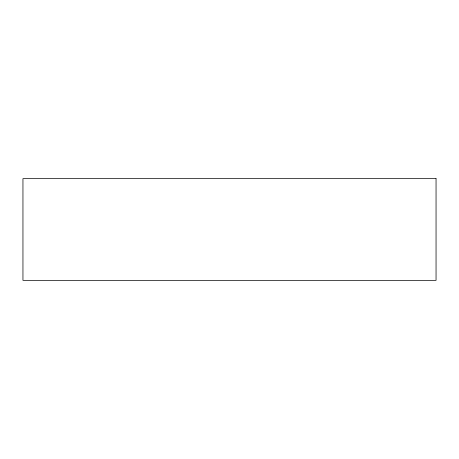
<?xml version="1.0" encoding="UTF-8"?>
<svg xmlns="http://www.w3.org/2000/svg" width="459" height="459" viewBox="0 0 459 459"><rect width="100%" height="100%" fill="white"/><g stroke="black" fill="none" stroke-linecap="round" stroke-linejoin="round"><path stroke-width="0.69" d="M436.05 178.654L22.95 178.654L22.95 280.346L436.05 280.346L436.05 178.654"/></g></svg>
